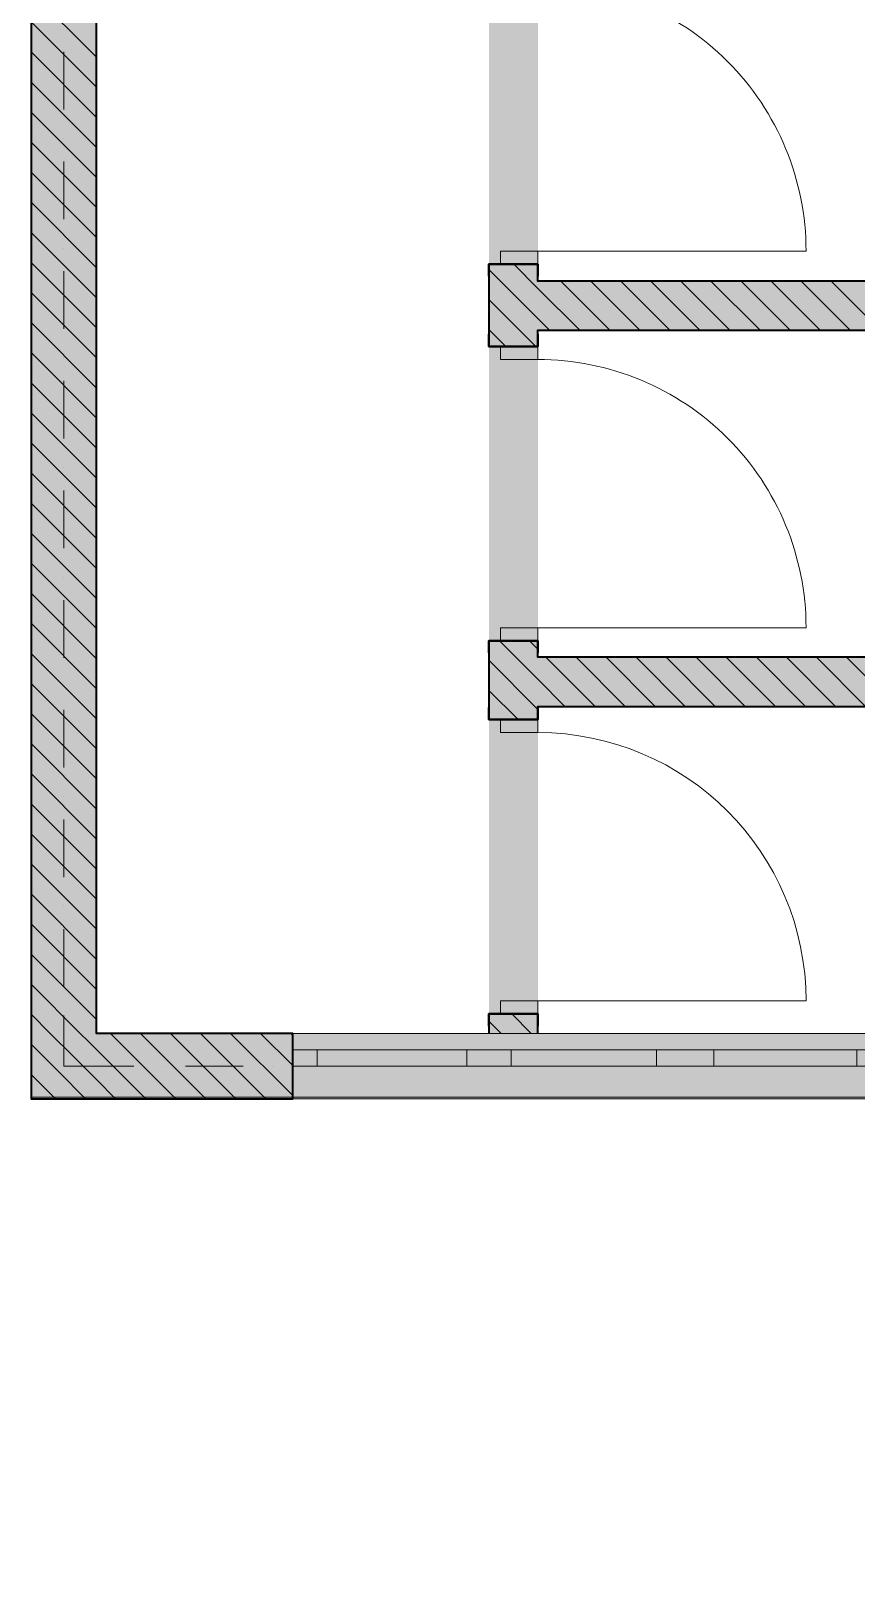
# Model space of a CAD drawing. Header units: inches. Extents: x 206002 to 410047, y 60394 to 83306.
# Drawn here: x 345999 to 348531, y 63865 to 68637 of the extents above; entities that cross this region are included whole.
import ezdxf

# ---------------------------------------------------------------- set-up
doc = ezdxf.new("R2010")
doc.units = ezdxf.units.IN
doc.header["$MEASUREMENT"] = 0
doc.layers.add('PDF_Structural - Bearing', color=7, linetype='Continuous')

msp = doc.modelspace()

# ---------------------------------------------------------------- linework, layer by layer
at = {"layer": 'PDF_Structural - Bearing', "lineweight": 18}
msp.add_lwpolyline([(409967, 74292.9), (379486.7, 74292.9), (379486.7, 81254.4), (376478.8, 81254.4), (376478.8, 74292.9), (345998.6, 74292.9), (345998.6, 65369.4), (355523.7, 65369.4), (355523.7, 63865.4), (400642.4, 63865.4), (400642.4, 65369.4), (409967, 65369.4)], close=True, dxfattribs=at)
at = {"layer": 'PDF_Structural - Bearing', "lineweight": 35}
for points in [[(346199.2, 71886.5), (346199.2, 72087), (346199.2, 72087), (345998.6, 72087), (345998.6, 65364.3), (346199.2, 65364.3), (346801, 65364.3)], [(346750.9, 65364.3), (346801, 65364.3), (346801, 65464.6), (346801, 65514.7), (346801, 65564.9), (346199.2, 65564.9), (346199.2, 71886.5), (346333.4, 71886.5), (346333.4, 72001.8), (346333.4, 71886.5), (346296.3, 71886.5), (346333.4, 71886.5)], [(347552.7, 67922.3), (347437.4, 67922.3), (347552.7, 67922.3), (347437.4, 67922.3), (347402.3, 67922.3), (347402.3, 67885.2), (347402.3, 67922.3), (347402.3, 67885.2)], [(347402.3, 67922.3), (347437.4, 67922.3), (347402.3, 67922.3), (347402.3, 67670.3), (347437.4, 67670.3), (347402.3, 67670.3)], [(350981.7, 67937), (350981.7, 67899.9), (350981.7, 67937), (351016.8, 67937), (350981.7, 67937), (350981.7, 67870.6), (349302.3, 67870.6), (347552.7, 67870.6), (347552.7, 67922.3), (347552.7, 67885.2), (347552.7, 67922.3), (347552.7, 67885.2)], [(347552.7, 67670.3), (347437.4, 67670.3), (347552.7, 67670.3), (347437.4, 67670.3), (347402.3, 67670.3), (347402.3, 67707.4), (347402.3, 67670.3), (347402.3, 67707.4)], [(347552.7, 67707.4), (347552.7, 67670.3), (347552.7, 67707.4), (347552.7, 67670.3), (347552.7, 67720.2), (349302.3, 67720.2), (350981.7, 67720.2), (350981.7, 67670.3), (351097, 67670.3), (350981.7, 67670.3), (350981.7, 67707.4), (350981.7, 67670.3)], [(347552.7, 66767.9), (347437.4, 66767.9), (347552.7, 66767.9), (347437.4, 66767.9), (347402.3, 66767.9), (347402.3, 66730.8), (347402.3, 66767.9), (347402.3, 66730.8)], [(347402.3, 66767.9), (347437.4, 66767.9), (347402.3, 66767.9), (347402.3, 66526.8), (347437.4, 66526.8), (347402.3, 66526.8)], [(350981.7, 66767.9), (350981.7, 66730.8), (350981.7, 66767.9), (351097, 66767.9), (350981.7, 66767.9), (350981.7, 66717.6), (349302.3, 66717.6), (347552.7, 66717.6), (347552.7, 66767.9), (347552.7, 66730.8), (347552.7, 66767.9), (347552.7, 66730.8)], [(347552.7, 66526.8), (347437.4, 66526.8), (347552.7, 66526.8), (347437.4, 66526.8), (347402.3, 66526.8), (347402.3, 66563.9), (347402.3, 66526.8), (347402.3, 66563.9)], [(347552.7, 66563.9), (347552.7, 66526.8), (347552.7, 66563.9), (347552.7, 66526.8), (347552.7, 66567.2), (349302.3, 66567.2), (350981.7, 66567.2), (350981.7, 66497.1), (351097, 66497.1), (350981.7, 66497.1), (350981.7, 66534.2), (350981.7, 66497.1)], [(347552.7, 65624.4), (347552.7, 65587.3), (347552.7, 65624.4), (347437.4, 65624.4), (347402.3, 65624.4), (347402.3, 65587.3), (347402.3, 65624.4), (347402.3, 65587.3)], [(347402.3, 65624.4), (347437.4, 65624.4), (347552.7, 65624.4), (347552.7, 65587.3)], [(347552.7, 65564.9), (347552.7, 65624.4), (347437.4, 65624.4), (347402.3, 65624.4), (347402.3, 65564.9)]]:
    msp.add_lwpolyline(points, dxfattribs=at)
at = {"layer": 'PDF_Structural - Bearing', "lineweight": 9}
for points in [[(345998.6, 68757.2), (346199.2, 68556.7)], [(345998.6, 68665), (346199.2, 68464.5)], [(345998.6, 68572.9), (346199.2, 68372.4)], [(345998.6, 68480.7), (346199.2, 68280.1)], [(345998.6, 68388.5), (346199.2, 68188)], [(345998.6, 68296.4), (346199.2, 68095.8)], [(345998.6, 68204.2), (346199.2, 68003.7)], [(345998.6, 68112), (346199.2, 67911.5)], [(345998.6, 68019.8), (346199.2, 67819.3)], [(345998.6, 67927.7), (346199.2, 67727.2)], [(347402.3, 67906.4), (347552.7, 67756), (347588.5, 67720.2)], [(347478.7, 67922.3), (347552.7, 67848.3), (347680.7, 67720.2)], [(347622.5, 67870.6), (347772.9, 67720.2)], [(347714.6, 67870.6), (347865, 67720.2)], [(347806.8, 67870.6), (347957.2, 67720.2)], [(347899, 67870.6), (348049.4, 67720.2)], [(347991.1, 67870.6), (348141.5, 67720.2)], [(348083.3, 67870.6), (348233.7, 67720.2)], [(348175.5, 67870.6), (348325.9, 67720.2)], [(348267.6, 67870.6), (348418, 67720.2)], [(348359.8, 67870.6), (348510.2, 67720.2)], [(348452, 67870.6), (348602.4, 67720.2)], [(345998.6, 67835.6), (346199.2, 67635)], [(347402.3, 67814.3), (347546.3, 67670.3)], [(345998.6, 67743.3), (346199.2, 67542.8)], [(347402.3, 67722.2), (347454.2, 67670.3)], [(345998.6, 67651.2), (346199.2, 67450.6)], [(345998.6, 67559), (346199.2, 67358.5)], [(345998.6, 67466.9), (346199.2, 67266.4)], [(345998.6, 67374.6), (346199.2, 67174.1)], [(345998.6, 67282.5), (346199.2, 67082)], [(345998.6, 67190.4), (346199.2, 66989.8)], [(345998.6, 67098.2), (346199.2, 66897.7)], [(345998.6, 67006), (346199.2, 66805.4)], [(345998.6, 66913.8), (346199.2, 66713.3)], [(345998.6, 66821.7), (346199.2, 66621.2)], [(347434.9, 66767.9), (347552.7, 66650.1), (347635.6, 66567.2)], [(347527, 66767.9), (347552.7, 66742.3)], [(345998.6, 66729.5), (346199.2, 66529)], [(347402.3, 66708.3), (347552.7, 66557.9)], [(347577.3, 66717.6), (347727.7, 66567.2)], [(347669.5, 66717.6), (347819.9, 66567.2)], [(347761.7, 66717.6), (347912.1, 66567.2)], [(347853.8, 66717.6), (348004.2, 66567.2)], [(347946, 66717.6), (348096.4, 66567.2)], [(348038.2, 66717.6), (348188.6, 66567.2)], [(348130.3, 66717.6), (348280.7, 66567.2)], [(348222.5, 66717.6), (348372.9, 66567.2)], [(348314.7, 66717.6), (348465.1, 66567.2)], [(348406.8, 66717.6), (348557.2, 66567.2)], [(348499, 66717.6), (348649.4, 66567.2)], [(345998.6, 66637.4), (346199.2, 66436.9)], [(347402.3, 66616.1), (347491.7, 66526.8)], [(345998.6, 66545.2), (346199.2, 66344.6)], [(345998.6, 66453), (346199.2, 66252.5)], [(345998.6, 66360.9), (346199.2, 66160.3)], [(345998.6, 66268.7), (346199.2, 66068.2)], [(345998.6, 66176.5), (346199.2, 65976)], [(345998.6, 66084.3), (346199.2, 65883.8)], [(345998.6, 65992.2), (346199.2, 65791.7)], [(345998.6, 65900.1), (346199.2, 65699.5)], [(345998.6, 65807.8), (346199.2, 65607.3)], [(345998.6, 65715.7), (346149.4, 65564.9), (346174.3, 65540)], [(345998.6, 65623.5), (346057.2, 65564.9), (346128.2, 65494)], [(347472.4, 65624.4), (347531.9, 65564.9)], [(346241.6, 65564.9), (346442.1, 65364.3)], [(346333.7, 65564.9), (346534.3, 65364.3)], [(346425.9, 65564.9), (346626.4, 65364.3)], [(346518.1, 65564.9), (346718.6, 65364.3)], [(346610.2, 65564.9), (346801, 65374.1)], [(346702.4, 65564.9), (346801, 65466.3)], [(346794.6, 65564.9), (346801, 65558.5)], [(347402.3, 65602.3), (347439.7, 65564.9)], [(346082.1, 65447.9), (345998.6, 65531.4)], [(346349.9, 65364.3), (346199.2, 65515.1), (346174.3, 65540)], [(346257.8, 65364.3), (346199.2, 65423), (346128.2, 65494)], [(346073.4, 65364.3), (346036, 65401.7), (345998.6, 65439.1)], [(346165.6, 65364.3), (346082.1, 65447.8)]]:
    msp.add_lwpolyline(points, dxfattribs=at)
at = {"layer": 'PDF_Structural - Bearing', "lineweight": 18}
for points in [[(347552.7, 67962.4), (348374.9, 67962.4, 0.414224), (347552.7, 68784.6)], [(347552.7, 66808), (348374.9, 66808, 0.414224), (347552.7, 67630.2)], [(347552.7, 65664.5), (348374.9, 65664.5, 0.414178), (347552.7, 66486.7)]]:
    msp.add_lwpolyline(points, format="xyb", dxfattribs=at)
for points in [[(345998.6, 68624.5), (345998.6, 68483.1)], [(346199.2, 68624.5), (346199.2, 68483.1)], [(345998.6, 68428.4), (345998.6, 68286.9)], [(346199.2, 68428.4), (346199.2, 68286.9)], [(345998.6, 68232.3), (345998.6, 68090.7)], [(346199.2, 68232.3), (346199.2, 68090.7)], [(345998.6, 68036.1), (345998.6, 67894.6)], [(346199.2, 68036.1), (346199.2, 67894.6)], [(345998.6, 67840), (345998.6, 67698.5)], [(346199.2, 67840), (346199.2, 67698.5)], [(345998.6, 67643.8), (345998.6, 67502.4)], [(346199.2, 67643.8), (346199.2, 67502.4)], [(345998.6, 67447.7), (345998.6, 67306.3)], [(346199.2, 67447.7), (346199.2, 67306.3)], [(345998.6, 67251.6), (345998.6, 67110.1)], [(346199.2, 67251.6), (346199.2, 67110.1)], [(345998.6, 67055.5), (345998.6, 66914)], [(346199.2, 67055.5), (346199.2, 66914)], [(345998.6, 66859.4), (345998.6, 66717.9)], [(346199.2, 66859.4), (346199.2, 66717.9)], [(345998.6, 66663.3), (345998.6, 66521.8)], [(346199.2, 66663.3), (346199.2, 66521.8)], [(345998.6, 66467.2), (345998.6, 66325.6)], [(346199.2, 66467.2), (346199.2, 66325.6)], [(345998.6, 66270.9), (345998.6, 66129.5)], [(346199.2, 66270.9), (346199.2, 66129.5)], [(345998.6, 66074.8), (345998.6, 65933.3)], [(346199.2, 66074.8), (346199.2, 65933.3)], [(345998.6, 65878.7), (345998.6, 65737.2)], [(346199.2, 65878.7), (346199.2, 65737.2)], [(345998.6, 65682.6), (345998.6, 65541.1)], [(346199.2, 65682.6), (346199.2, 65564.9), (346321, 65564.9)], [(346375.6, 65564.9), (346517.1, 65564.9)], [(346571.7, 65564.9), (346713.2, 65564.9)], [(346767.9, 65564.9), (346909.4, 65564.9)], [(346964, 65564.9), (347105.5, 65564.9)], [(347160.1, 65564.9), (347301.6, 65564.9)], [(347356.2, 65564.9), (347497.7, 65564.9)], [(347552.4, 65564.9), (347693.9, 65564.9)], [(347748.5, 65564.9), (347890, 65564.9)], [(347944.6, 65564.9), (348086.1, 65564.9)], [(348140.8, 65564.9), (348282.2, 65564.9)], [(348336.9, 65564.9), (348478.4, 65564.9)], [(345998.6, 65486.5), (345998.6, 65364.3), (346122.6, 65364.3)], [(346177.3, 65364.3), (346318.8, 65364.3)], [(346373.4, 65364.3), (346514.9, 65364.3)], [(346569.5, 65364.3), (346711, 65364.3)], [(346765.7, 65364.3), (346907.1, 65364.3)], [(346961.8, 65364.3), (347103.3, 65364.3)], [(347157.9, 65364.3), (347299.4, 65364.3)], [(347354.1, 65364.3), (347495.5, 65364.3)], [(347550.2, 65364.3), (347691.7, 65364.3)], [(347746.3, 65364.3), (347887.8, 65364.3)], [(347942.4, 65364.3), (348083.9, 65364.3)], [(348138.6, 65364.3), (348280, 65364.3)], [(348334.7, 65364.3), (348476.2, 65364.3)]]:
    msp.add_lwpolyline(points, dxfattribs=at)
at = {"layer": 'PDF_Structural - Bearing', "lineweight": 20}
for points in [[(346098.9, 68572.9), (346098.9, 68396)], [(346098.9, 68307.7), (346098.9, 68307.7)], [(346098.9, 68236.9), (346098.9, 68060)], [(346098.9, 67971.6), (346098.9, 67971.6)], [(346098.9, 67900.9), (346098.9, 67724.1)], [(346098.9, 67635.6), (346098.9, 67635.6)], [(346098.9, 67564.8), (346098.9, 67388)], [(346098.9, 67299.5), (346098.9, 67299.5)], [(346098.9, 67228.9), (346098.9, 67052)], [(346098.9, 66963.6), (346098.9, 66963.6)], [(346098.9, 66892.8), (346098.9, 66716)], [(346098.9, 66627.6), (346098.9, 66627.6)], [(346098.9, 66556.8), (346098.9, 66379.9)], [(346098.9, 66291.5), (346098.9, 66291.5)], [(346098.9, 66220.8), (346098.9, 66043.9)], [(346098.9, 65955.5), (346098.9, 65955.5)], [(346098.9, 65884.7), (346098.9, 65707.9)], [(346098.9, 65619.4), (346098.9, 65464.6), (346313.3, 65464.6)], [(346401.7, 65464.6), (346401.7, 65464.6)], [(346472.4, 65464.6), (346649.3, 65464.6)], [(346737.7, 65464.6), (346737.7, 65464.6)], [(346808.5, 65464.6), (346985.3, 65464.6)], [(347073.7, 65464.6), (347073.7, 65464.6)], [(347144.5, 65464.6), (347321.3, 65464.6)], [(347409.8, 65464.6), (347409.8, 65464.6)], [(347480.5, 65464.6), (347657.4, 65464.6)], [(347745.8, 65464.6), (347745.8, 65464.6)], [(347816.5, 65464.6), (347993.4, 65464.6)], [(348081.8, 65464.6), (348081.8, 65464.6)], [(348152.6, 65464.6), (348329.4, 65464.6)], [(348417.8, 65464.6), (348417.8, 65464.6)], [(348488.6, 65464.6), (348665.4, 65464.6)]]:
    msp.add_lwpolyline(points, dxfattribs=at)
for points in [[(347552.7, 67922.3), (347552.7, 67962.4), (347437.4, 67962.4), (347437.4, 67922.3)], [(347437.4, 67670.3), (347437.4, 67630.2), (347552.7, 67630.2), (347552.7, 67670.3)], [(347552.7, 66767.9), (347552.7, 66808), (347437.4, 66808), (347437.4, 66767.9)], [(347437.4, 66526.8), (347437.4, 66486.7), (347552.7, 66486.7), (347552.7, 66526.8)], [(347552.7, 65624.4), (347552.7, 65664.5), (347437.4, 65664.5), (347437.4, 65624.4)]]:
    msp.add_lwpolyline(points, close=True, dxfattribs=at)
at = {"layer": 'PDF_Structural - Bearing', "lineweight": 13}
for points in [[(348605.8, 65564.9), (346801, 65564.9), (346801, 65514.7), (346801, 65464.6), (346801, 65514.7), (346876.2, 65514.7), (346876.2, 65464.6), (346801, 65464.6), (346801, 65364.3), (348605.8, 65364.3), (348605.8, 65464.6), (348605.8, 65514.7)], [(347402.6, 65514.7), (347334.4, 65514.7), (347334.4, 65464.6), (347402.6, 65464.6), (347470.8, 65464.6), (347470.8, 65514.7)], [(348004.2, 65514.7), (347916.5, 65514.7), (347916.5, 65464.6), (348004.2, 65464.6), (348091.9, 65464.6), (348091.9, 65514.7)], [(348605.8, 65514.7), (348530.6, 65514.7), (348530.6, 65464.6), (348605.8, 65464.6)]]:
    msp.add_lwpolyline(points, close=True, dxfattribs=at)
for points in [[(347334.4, 65514.7), (346876.2, 65514.7)], [(347916.5, 65514.7), (347470.8, 65514.7)], [(348530.6, 65514.7), (348091.9, 65514.7)], [(346876.2, 65464.6), (347334.4, 65464.6)], [(347470.8, 65464.6), (347916.5, 65464.6)], [(348091.9, 65464.6), (348530.6, 65464.6)], [(346801, 65364.3), (346750.9, 65364.3)]]:
    msp.add_lwpolyline(points, dxfattribs=at)
at = {"layer": 'PDF_Structural - Bearing', "color": 7, "lineweight": 0, "true_color": 0xffffff, "transparency": 33554559}
for points in [[(346199.2, 65564.9), (345998.6, 65564.9), (346199.2, 71886.5), (345998.6, 71886.5)], [(347552.7, 67922.3), (347402.3, 67922.3), (347552.7, 68824.7), (347402.3, 68824.7)], [(347552.7, 67922.3), (347552.7, 67962.4), (347437.4, 67922.3), (347437.4, 67962.4)], [(347552.7, 67922.3), (347552.7, 67670.3), (347402.3, 67922.3), (347402.3, 67670.3)], [(349302.3, 67870.6), (349302.3, 67720.2), (347552.7, 67870.6), (347552.7, 67720.2)], [(347552.7, 66767.9), (347402.3, 66767.9), (347552.7, 67670.3), (347402.3, 67670.3)], [(347437.4, 67670.3), (347437.4, 67630.2), (347552.7, 67670.3), (347552.7, 67630.2)], [(347552.7, 66767.9), (347552.7, 66808), (347437.4, 66767.9), (347437.4, 66808)], [(347552.7, 66767.9), (347552.7, 66526.8), (347402.3, 66767.9), (347402.3, 66526.8)], [(349302.3, 66717.6), (349302.3, 66567.2), (347552.7, 66717.6), (347552.7, 66567.2)], [(347552.7, 65624.4), (347402.3, 65624.4), (347552.7, 66526.8), (347402.3, 66526.8)], [(347437.4, 66526.8), (347437.4, 66486.7), (347552.7, 66526.8), (347552.7, 66486.7)], [(347552.7, 65624.4), (347552.7, 65664.5), (347437.4, 65624.4), (347437.4, 65664.5)], [(347552.7, 65624.4), (347552.7, 65564.9), (347402.3, 65624.4), (347402.3, 65564.9)], [(346199.2, 65364.3), (345998.6, 65364.3), (346199.2, 65564.9)], [(345998.6, 65564.9), (346199.2, 65564.9), (345998.6, 65364.3)], [(346199.2, 65564.9), (346801, 65564.9), (346199.2, 65364.3), (346801, 65364.3)], [(348605.8, 65364.3), (346801, 65364.3), (348605.8, 65564.9), (346801, 65564.9)], [(346801, 65464.6), (346876.2, 65464.6), (346801, 65514.7), (346876.2, 65514.7)], [(346876.2, 65464.6), (347334.4, 65464.6), (346876.2, 65514.7), (347334.4, 65514.7)], [(347402.6, 65514.7), (347334.4, 65514.7), (347402.6, 65464.6), (347334.4, 65464.6)], [(347402.6, 65464.6), (347470.8, 65464.6), (347402.6, 65514.7), (347470.8, 65514.7)], [(347470.8, 65464.6), (347916.5, 65464.6), (347470.8, 65514.7), (347916.5, 65514.7)], [(348004.2, 65514.7), (347916.5, 65514.7), (348004.2, 65464.6), (347916.5, 65464.6)], [(348004.2, 65464.6), (348091.9, 65464.6), (348004.2, 65514.7), (348091.9, 65514.7)], [(348091.9, 65464.6), (348530.6, 65464.6), (348091.9, 65514.7), (348530.6, 65514.7)], [(348605.8, 65514.7), (348530.6, 65514.7), (348605.8, 65464.6), (348530.6, 65464.6)]]:
    msp.add_solid(points, dxfattribs=at)

doc.saveas('drawing.dxf')
